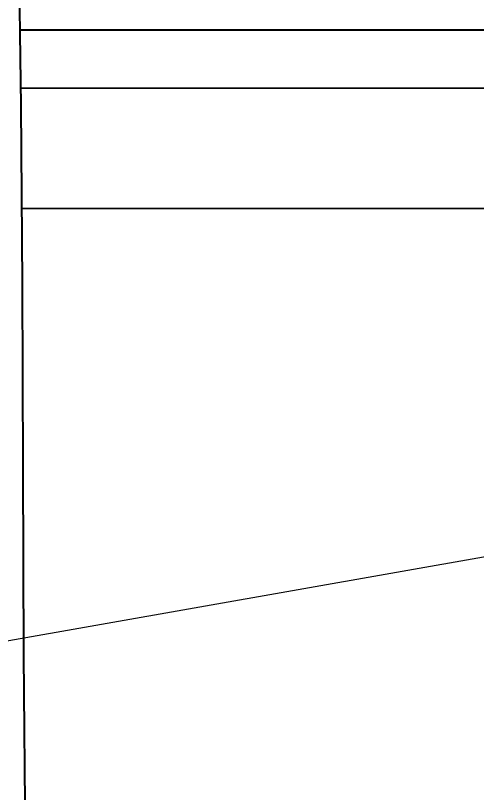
# Model space of a CAD drawing. Header units: millimetres. Extents: x 5828 to 6704, y 123 to 421.
# Drawn here: x 6596.915 to 6598.923, y 249.964 to 253.343 of the extents above; entities that cross this region are included whole.
import ezdxf

# ---------------------------------------------------------------- set-up
doc = ezdxf.new("R2010")
doc.units = ezdxf.units.MM
for name, color, linetype in [('外形图', 7, 'Continuous'), ('尺寸标注', 7, 'Continuous'), ('运动范围', 7, 'Continuous')]:
    doc.layers.add(name, color=color, linetype=linetype)
doc.styles.add('微软雅黑', font='msyh.ttc', dxfattribs={"height": 1.5})
doc.dimstyles.new('尺寸标注_1_15比例', dxfattribs={"dimtxt": 1.5, "dimasz": 1.25, "dimexe": 0.5, "dimexo": 0.4, "dimgap": 0.5, "dimtad": 1, "dimdec": 1, "dimlfac": 15, "dimdsep": 46, "dimtxsty": '微软雅黑', "dimcen": 0.09, "dimadec": 0, "dimazin": 0, "dimtp": 0.01, "dimtm": 0.01, "dimtfac": 1, "dimtdec": 1, "dimtofl": 0, "dimtmove": 0, "dimatfit": 3, "dimfxl": 1, "dimtolj": 1, "dimarcsym": 0})

# ---------------------------------------------------------------- blocks, each defined once
blk = doc.blocks.new('*D769')
at = {"layer": 'Defpoints', "color": 0}
for p in [(6596.5117, 262.0217), (6628.0363, 256.1115), (6591.2263, 249.6258), (6551.3884, 249.6138), (6637.3008, 249.6138)]:
    blk.add_point(p, dxfattribs=at)
at = {"layer": '尺寸标注', "color": 0, "lineweight": -2}
blk.add_arc((6591.1582, 249.6138), 13.5135, 15.29432, 174.69825, dxfattribs=at)
at = {"layer": '尺寸标注', "color": 0}
for points in [[(6603.9899, 253.1328), (6604.3964, 253.224), (6604.4667, 251.9587)], [(6577.4944, 250.8721), (6577.9106, 250.8528), (6577.6447, 249.6138)]]:
    blk.add_solid(points, dxfattribs=at)
at = {"layer": '尺寸标注', "color": 0, "insert": (6589.8699, 264.3502), "char_height": 1.5, "attachment_point": 5, "rotation": 4.9963, "style": '微软雅黑'}
blk.add_mtext('\\A1;-\\A1;170%%d', dxfattribs=at)

msp = doc.modelspace()

# ---------------------------------------------------------------- linework, layer by layer
at = {"layer": '外形图', "color": 7, "linetype": 'Continuous'}
for p, q in [((6596.9354, 253.2805), (6599.5597, 253.2805)), ((6599.0896, 253.0259), (6596.9389, 253.0271)), ((6599.0567, 252.5025), (6596.9429, 252.5042))]:
    msp.add_line(p, q, dxfattribs=at)
msp.add_lwpolyline([(6597.0134, 247.6106), (6596.9898, 248.249), (6596.9707, 248.9717), (6596.9579, 249.7501), (6596.9511, 250.5596), (6596.9479, 251.3756), (6596.9452, 252.1764), (6596.9399, 252.9506), (6596.9299, 253.6883), (6596.9148, 254.3637)], dxfattribs=at)
at = {"layer": '运动范围', "color": 0, "linetype": 'ByBlock', "lineweight": 0}
msp.add_line((6628.0363, 256.1115), (6591.2263, 249.6258), dxfattribs=at)
at = {"layer": '运动范围', "color": 0, "linetype": 'Continuous', "lineweight": 0}
msp.add_arc((6591.2263, 249.6198), 37.378, 10, 350, dxfattribs=at)

# ---------------------------------------------------------------- dimensions: what is measured, and where the dimension line sits
at = {"layer": '尺寸标注'}
dim = msp.add_angular_dim_2l(base=(6596.5117, 262.0217), line1=((6551.3884, 249.6138), (6637.3008, 249.6138)), line2=((6628.0363, 256.1115), (6591.2263, 249.6258)), text='\\A1;-<>', dimstyle='尺寸标注_1_15比例', override={"dimtxsty": '微软雅黑'}, dxfattribs=at)
dim.commit()
dim.dimension.update_dxf_attribs({"geometry": '*D769', "text_midpoint": (6589.9813, 263.076), "dimtype": 162})

doc.saveas('drawing.dxf')
